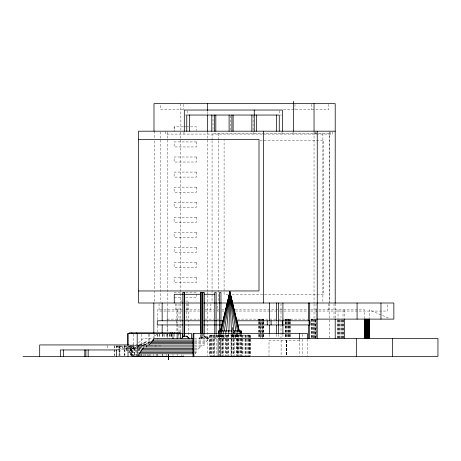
<?xml version="1.0" encoding="UTF-8"?>
<svg xmlns="http://www.w3.org/2000/svg" width="461" height="461" viewBox="0 0 461 461"><rect width="100%" height="100%" fill="white"/><g stroke="black" fill="none" stroke-linecap="round" stroke-linejoin="round"><path stroke-width="0.35" stroke-dasharray="2.31 1.73" d="M168.461 355.293L168.467 354.417M168.536 355.045L168.536 355.65M156.821 334.046L153.876 337.855L153.836 334.306M199.031 338.576L201.25 336.219L201.25 338.576M199.285 338.576L201.497 336.219L201.497 338.576M200.61 338.576L202.823 336.219L202.823 338.576M201.532 338.576L203.745 336.219L203.745 338.576M213.351 338.576L215.564 336.219L215.564 338.576M219.079 337.631L220.404 336.219L220.404 338.576M131.137 356.359L131.137 349.421L136.398 344.707M138.507 342.817L143.244 338.576L153.052 338.576M127.91 347.242L130.884 345.911L137.931 345.911M131.137 349.421L136.531 347.536M137.205 347.3L149.347 343.053M183.115 109.712L160.785 109.712L160.785 104.336M283.429 109.712L328.67 109.712L328.67 104.336M185.017 115.043L186.434 115.043M280.34 115.043L281.694 115.043M183.017 126.856L174.114 126.856L174.114 131.189M183.662 126.856L185.846 126.856M186.503 126.856L196.444 126.856L196.444 130.446M259.923 140.3L323.708 140.3L323.708 294.331L231.255 294.331M174.114 292.666L182.239 292.666M185.789 292.666L196.444 292.666L196.444 297.691L185.789 297.691M228.391 294.331L224.092 294.331L224.092 140.3M174.114 297.691L182.239 297.691M180.821 301.056L182.251 301.056M185.818 301.056L188.67 301.056L188.67 303.09M182.372 309.867L157.495 309.867L157.495 319.911M185.777 309.867L199.498 309.867M205.157 309.867L213.875 309.867M217.356 309.867L218.906 309.867M221.66 309.867L224.651 309.867M235.294 309.867L308.017 309.867M310.651 309.867L364.709 309.867L364.709 318.401M182.268 311.06L159.057 311.06L159.057 303.672M185.414 311.06L199.544 311.06M205.11 311.06L213.743 311.06M218.756 311.06L217.31 311.06L217.31 303.672M221.62 311.06L224.501 311.06M235.271 311.06L269.766 311.06M270.451 311.06L279.112 311.06M279.787 311.06L307.856 311.06M310.662 311.06L387.494 311.06L387.494 303.672M167.118 319.116L182.193 319.116M185.777 319.116L199.411 319.116M204.978 319.116L213.766 319.116M217.183 319.116L218.791 319.116M237.294 319.116L277.637 319.116M278.358 319.116L307.781 319.116M310.547 319.116L316.39 319.116M209.087 338.576L206.874 336.219L200.454 336.219L200.454 334.064M214.768 336.219L218.693 336.219L220.024 337.631M219.615 336.219L223.539 336.219L224.864 337.631M194.421 338.576L217.546 338.576M194.801 340.039L207.83 340.039M299.35 340.276L268.999 340.276L268.999 355.662M194.657 341.244L206.983 341.244L206.983 340.039M150.81 341.463L145.878 341.463L145.878 342.085M150.102 342.085L144.385 342.085L144.385 342.8M194.519 342.488L206.148 342.488L206.148 341.244M150.027 342.8L142.898 342.8L142.898 343.508M148.54 343.508L141.412 343.508L141.412 344.044M194.519 343.687L205.306 343.687L205.306 342.488M145.641 344.044L139.925 344.044L139.925 344.667M145.561 344.667L138.438 344.667L138.438 345.329M127.801 344.932L145.711 344.932M194.686 345.11L204.465 345.11L204.465 343.687M138.358 345.329L146.114 345.329M128.792 345.687L146.143 345.687M138.358 345.911L161.621 345.911M142.616 346.58L116.149 346.58L116.149 345.687M194.686 346.931L201.866 346.931L201.866 345.11M129.316 347.242L137.851 347.242M138.479 347.242L142.08 347.242M128.475 347.957L126.36 347.957L126.36 348.712M129.184 347.957L137.776 347.957M138.346 347.957L142.005 347.957M141.291 348.309L117.924 348.309L117.924 346.58M194.525 348.401L199.123 348.401L199.123 346.931M124.816 348.712L140.461 348.712M117.474 349.421L140.323 349.421M194.525 349.732L198.103 349.732L198.103 348.401M117.267 349.957L119.797 349.957L119.797 355.65M136.612 350.665L126.164 350.665L126.164 348.309M137.159 350.665L139.752 350.665M194.438 351.069L197.262 351.069L197.262 349.732M128.337 352.313L136.514 352.313L136.479 350.665M137.107 352.313L139.107 352.313M194.438 352.446L196.599 352.446L196.599 351.069M136.698 354.359L130.601 354.359L130.601 352.313M388.387 317.992L369.319 309.867L369.319 318.401M208.17 338.576L205.958 336.219L205.958 338.576M206.591 338.576L204.379 336.219L204.379 338.576M168.559 355.754L168.542 354.907M168.444 355.546L168.438 354.33M168.547 355.685L168.542 354.325M344.379 309.867L344.379 318.401M343.238 319.807L343.238 338.576M343.145 319.807L343.145 338.576M343.013 309.867L343.013 318.401M342.875 319.807L342.875 338.576M342.442 319.807L342.442 338.576M341.878 319.807L341.878 338.576M341.226 319.807L341.226 338.576M340.523 319.807L340.523 337.878M339.815 319.807L339.815 338.576M339.163 319.807L339.163 338.576M338.599 319.807L338.599 338.576M338.167 319.807L338.167 338.576M338.028 309.867L338.028 318.401M337.896 319.807L337.896 338.576M337.804 319.807L337.804 338.576M335.164 303.672L335.21 318.413M334.029 303.672L334.018 318.413M332.594 131.765L332.594 134.076L165.551 134.076L165.551 131.765M330.105 131.765L330.105 134.076M329.575 131.904L329.575 302.283M329.575 303.69L329.575 337.878M329.31 303.004L329.31 133.575L212.066 133.575L212.066 140.035M328.739 303.672L328.739 311.06M322.89 133.575L322.89 303.004M316.35 309.867L316.35 337.878M316.056 303.713L316.056 337.861M316.021 131.765L316.021 134.076M316.021 319.116L316.016 338.576M315.053 131.765L315.053 134.076M314.984 319.116L314.996 338.576M314.35 319.116L314.362 338.576M314.039 131.904L314.039 303.286M314.039 304.006L314.039 338.576M313.693 319.116L313.693 338.576M313.071 319.116L313.065 338.576M312.5 319.116L312.495 338.576M312.039 319.116L312.034 338.576M311.711 319.116L311.705 338.576M311.538 319.116L311.538 338.576M311.515 104.336L311.515 109.712M308.501 321.478L308.501 323.553M307.458 339.215L307.458 356.359M302.214 334.139L302.214 337.942M302.214 339.284L302.214 355.65M299.35 339.215L299.35 355.662M294.982 104.336L294.982 109.712M293.092 131.765L293.092 134.076M290.194 319.116L290.194 321.202M290.194 321.893L290.194 333.706M290.194 334.404L290.194 338.576M290.027 319.116L290.021 321.202M290.027 321.893L290.021 333.706M290.021 334.404L290.027 338.576M289.692 319.116L289.698 321.202M289.692 321.893L289.698 333.706M289.698 334.404L289.692 338.576M289.237 319.116L289.231 321.202M289.237 321.893L289.231 333.706M289.237 334.404L289.231 338.576M288.667 319.116L288.667 321.202M288.667 321.893L288.667 333.706M288.667 334.404L288.667 338.576M288.661 319.116L288.661 321.202M288.661 321.893L288.661 333.706M288.661 334.404L288.661 338.576M288.033 319.116L288.027 321.202M288.033 321.893L288.027 333.706M288.027 334.404L288.033 338.576M287.382 319.116L287.37 321.202M287.37 321.893L287.382 333.706M287.382 334.404L287.37 338.576M286.748 319.116L286.736 321.202M286.748 321.893L286.736 333.706M286.748 334.404L286.736 338.576M286.523 340.276L286.494 355.662M286.448 340.276L286.385 355.662M286.304 340.276L286.304 355.662M286.177 319.116L286.172 321.202M286.177 321.893L286.172 333.706M286.172 334.404L286.172 338.576M286.206 340.276L286.206 356.359M285.705 319.116L285.711 321.202M285.711 321.893L285.705 333.706M285.711 334.404L285.705 338.576M285.382 319.116L285.382 321.202M285.382 321.893L285.382 333.706M285.382 334.404L285.382 338.576M285.209 319.116L285.215 321.202M285.209 321.893L285.215 333.706M285.215 334.404L285.209 338.576M282.904 334.265L282.904 337.861M282.017 131.765L282.017 134.076M281.106 340.276L281.106 355.662M280.98 303.713L280.98 323.634M280.98 324.342L280.98 337.861M279.666 110.726L279.666 114.328M278.346 334.265L278.346 337.855M276.416 321.501L276.416 323.634M276.416 334.306L276.416 337.861M269.524 321.478L269.524 323.553M269.524 334.265L269.524 338.576M263.784 319.116L263.784 321.202M263.784 321.893L263.784 333.706M263.784 334.404L263.784 338.576M263.617 319.116L263.611 321.202M263.617 321.893L263.611 333.706M263.611 334.404L263.617 338.576M263.289 319.116L263.283 321.202M263.289 321.893L263.283 333.706M263.289 334.404L263.283 338.576M262.822 319.116L262.828 321.202M262.828 321.893L262.822 333.706M262.828 334.404L262.822 338.576M261.623 319.116L261.618 321.202M261.623 321.893L261.618 333.706M261.618 334.404L261.623 338.576M260.972 319.116L260.961 321.202M260.961 321.893L260.972 333.706M260.961 334.404L260.972 338.576M259.762 319.116L259.768 321.202M259.762 321.893L259.768 333.706M259.768 334.404L259.762 338.576M259.301 319.116L259.301 321.202M259.301 321.893L259.301 333.706M259.301 334.404L259.301 338.576M258.973 319.116L258.973 321.202M258.973 321.893L258.973 333.706M258.973 334.404L258.973 338.576M258.805 319.116L258.805 321.202M258.805 321.893L258.805 333.706M258.805 334.404L258.805 338.576M253.873 131.765L253.873 134.076M253.095 115.746L253.095 130.486M250.432 337.878L250.432 335.107L209.375 335.107L209.375 355.65M250.432 339.284L250.432 355.65M250.265 335.107L250.265 355.65M249.343 335.107L249.343 355.523M249.199 335.107L249.199 337.878M249.199 339.284L249.199 355.65M249.182 335.107L249.182 355.523M248.71 335.107L248.71 355.65M248.174 335.107L248.174 355.523M247.713 335.107L247.713 355.523M246.652 335.107L246.652 355.65M245.874 335.107L245.874 355.65M245.765 335.107L245.765 355.523M245.022 335.107L245.022 355.523M242.964 335.107L242.964 355.65M242.273 335.107L242.273 355.523M241.95 335.107L241.95 355.65M241.23 334.438L241.23 355.523M241.138 334.438L241.138 355.523M240.55 334.438L240.55 355.523M240.279 334.438L240.279 355.523M239.144 334.438L239.144 355.523M238.712 334.438L238.712 355.523M238.389 335.107L238.389 355.65M237.934 335.107L237.934 355.523M237.375 334.404L237.375 337.878M237.288 339.284L237.288 355.65M237.202 334.404L237.202 355.65M237.11 334.438L237.11 355.523M236.879 334.404L236.816 355.523M236.551 334.438L236.551 355.523M236.418 334.404L236.412 337.878M235.219 334.404L235.208 338.576M234.563 334.404L234.586 355.523M233.929 331.626L233.929 355.523M233.917 331.626L233.917 333.706M233.917 334.404L233.917 337.878M233.352 331.626L233.358 333.706M233.352 334.404L233.358 338.576M233.231 335.107L233.231 355.65M233.053 335.107L233.053 355.523M232.897 331.626L232.891 333.706M232.897 334.404L232.891 337.878M232.563 327.454L232.563 330.232M232.563 334.404L232.563 337.878M232.396 327.454L232.396 330.232M232.396 334.404L232.396 337.878M231.958 335.107L231.958 355.65M231.848 335.107L231.848 355.523M231.739 334.438L231.739 355.523M231.036 333.032L231.036 355.523M230.327 115.746L230.327 130.486M228.771 334.438L228.771 355.523M228.068 334.438L228.068 355.523M227.959 335.107L227.959 355.523M227.849 335.107L227.849 355.65M226.754 335.107L226.754 355.523M226.576 335.107L226.576 355.65M225.873 334.438L225.873 355.523M225.222 334.438L225.222 355.523M223.539 336.219L223.539 338.576M223.257 334.438L223.257 355.523M222.991 335.107L222.991 355.523M222.698 334.438L222.698 355.523M222.605 335.107L222.605 355.65M221.868 335.107L221.868 355.523M221.418 335.107L221.418 337.942M221.09 334.438L221.09 337.953M220.963 334.064L220.963 336.219M220.663 334.438L220.663 337.953M219.615 334.064L219.528 355.523M219.257 334.438L219.257 355.523M218.67 334.438L218.693 338.576M218.577 334.438L218.577 337.953M218.485 133.575L218.485 140.035M218.485 140.755L218.485 303.004M218.497 335.107L218.497 337.919M217.857 335.107L217.857 337.942M217.534 335.107L217.534 337.919M216.843 335.107L216.843 355.65M216.117 334.064L216.117 336.219M214.768 334.064L214.78 355.523M214.042 335.107L214.042 355.523M213.933 335.107L213.933 355.65M213.149 335.107L213.149 355.65M213.022 115.043L213.022 130.486M212.066 140.755L212.066 303.004M212.095 335.107L212.095 355.523M211.634 335.107L211.634 355.523M211.098 335.107L211.098 355.65M210.884 303.672L210.884 311.06M210.625 335.107L210.608 355.65M210.464 335.107L210.464 355.523M209.542 335.107L209.542 355.65M207.83 338.576L207.83 355.65M207.583 111.424L207.583 114.247M207.583 131.904L207.583 291.047M207.583 291.767L207.583 294.648M207.583 295.368L207.583 303.286M207.583 304.006L207.583 338.576M206.874 336.219L206.874 338.576L204.626 336.219L204.626 338.576M204.298 334.064L204.298 336.219M203.382 334.064L203.382 336.219M202.949 334.064L202.949 336.219M201.803 334.064L201.803 336.219M200.702 334.064L200.702 336.219M195.758 352.446L195.758 353.783L194.917 353.783L194.917 355.713M188.595 303.672L188.67 323.501M188.67 324.221L188.67 335.7M187.494 303.672L187.494 311.06M187.143 110.726L187.143 114.328M186.307 303.701L186.307 319.116M183.979 131.765L183.979 134.076M183.611 104.336L183.611 109.712M183.075 354.74L183.075 356.14M181.421 354.74L181.421 356.14M180.821 103.662L180.908 130.446M180.821 131.881L180.821 303.09M180.821 303.77L180.821 324.936M180.821 325.656L180.821 332.116M179.006 303.713L179.006 320.078M179.006 325.65L179.006 332.11M179.006 332.83L179.006 337.855M178.534 334.139L178.534 337.942M177.514 309.867L177.514 323.501M177.514 324.221L177.514 332.116M177.151 354.227L177.151 355.65M176.909 303.713L176.909 323.634M176.909 324.342L176.909 332.168M176.402 321.478L176.402 323.553M175.727 303.672L175.727 311.06M174.465 334.139L174.465 337.942M174.195 126.856L174.195 131.189M172.984 354.227L172.984 355.65M171.918 334.219L171.918 337.792M171.578 334.219L171.578 337.792M171.175 334.219L171.175 337.792M170.167 334.219L170.167 337.792M169.371 334.219L169.371 337.792M169.279 334.139L169.279 338.576M167.706 334.219L167.706 337.792M167.401 131.904L167.401 302.283M167.401 303.713L167.401 323.634M167.401 324.342L167.401 332.168M167.401 332.882L167.401 337.861M167.118 309.867L167.118 321.202M167.118 321.893L167.118 331.626M167.118 334.404L167.118 338.576M166.525 334.213L166.525 337.746M166.507 354.359L166.507 355.546M164.237 334.219L164.237 337.792M163.056 334.139L163.056 337.942M162.693 334.219L162.693 337.792M162.693 354.215L162.693 355.644M162.163 334.265L162.163 337.855M162.163 354.227L162.163 355.65M160.422 131.904L160.422 302.283M159.811 334.219L159.811 337.792M159.114 334.139L159.114 337.942M157.495 325.656L157.495 333.551M157.495 334.265L157.495 337.855M157.247 334.139L157.247 339.284M157.247 354.227L157.247 355.65M157.034 354.227L157.034 355.65M156.763 354.359L156.763 355.546M155.553 345.911L155.553 346.58M154.51 131.189L154.51 138.778M154.51 140.905L154.51 289.525M154.51 290.96L154.51 302.295M154.504 334.219L154.504 337.792M153.438 354.227L153.438 355.65M150.453 354.359L150.453 355.546M149.485 334.139L149.485 342.644M149.485 354.279L149.485 356.359M148.396 334.213L148.396 346.234M148.396 354.722L148.396 356.14M147.526 354.227L147.526 355.65M145.301 354.359L145.301 355.69M144.915 354.359L144.915 355.546M143.509 354.336L143.509 355.69M141.7 354.227L141.7 355.685M141.585 334.219L141.585 347.79M141.585 354.215L141.585 355.644M140.922 346.58L140.922 348.309M140.294 354.359L140.294 355.546M139.89 348.309L139.89 350.665M139.89 354.227L139.89 356.359M139.792 345.687L139.792 346.58M139.723 354.359L139.723 355.546M138.865 344.932L138.865 352.803M136.283 354.359L136.283 356.14M135.857 350.665L135.857 352.313M134.635 348.309L134.635 350.665M134.635 352.313L134.635 354.359M134.203 352.313L134.22 356.14M133.99 348.309L133.99 350.665M133.967 354.359L133.967 356.14M133.69 346.58L133.69 348.309M133.592 334.219L133.592 344.932M132.999 346.58L132.999 356.359M132.924 354.359L132.924 356.14M132.837 354.359L132.837 356.14M132.549 350.665L132.549 352.313M132.359 345.687L132.359 346.58M132.1 350.665L132.042 354.359M131.777 352.313L131.777 354.359M131.512 345.687L131.512 356.359M131.27 344.932L131.27 355.65M130.884 345.911L130.884 346.58M130.688 352.313L130.688 354.359M130.549 348.309L130.549 350.665M130.307 344.932L130.307 356.359M130.077 348.309L130.077 350.665M129.846 350.665L129.846 352.313M129.57 350.665L129.57 352.313M129.397 346.58L129.397 347.242M126.913 346.58L126.913 348.309M126.262 348.309L126.262 350.665M126.153 345.687L126.153 346.58M125.392 345.687L125.392 346.58M124.931 345.687L124.931 355.65M124.816 344.932L124.816 355.662M124.153 345.687L124.153 355.65M122.96 346.58L122.96 348.309M122.419 346.58L122.419 348.309M121.329 345.687L121.329 346.58M120.77 345.687L120.77 346.58M119.998 345.687L119.998 355.65M119.727 346.58L119.727 348.309M119.428 345.687L119.428 355.65M119.024 345.646L119.024 355.644M118.004 345.687L118.033 348.309M117.664 345.687L117.664 346.58M116.598 345.687L116.598 349.248M116.264 345.687L116.253 349.248M114.818 345.687L114.818 355.65M114.703 345.687L114.703 355.65M107.407 345.571L107.407 349.421M196.444 141.93L174.114 141.93L174.114 146.95L196.444 146.95L196.444 141.93M196.444 156.999L174.114 156.999L174.114 162.024L196.444 162.024L196.444 156.999M196.444 172.074L174.114 172.074L174.114 177.099L196.444 177.099L196.444 172.074M196.444 187.149L174.114 187.149L174.114 192.174L196.444 192.174L196.444 187.149M196.444 202.223L174.114 202.223L174.114 207.248L196.444 207.248L196.444 202.223M196.444 217.298L174.114 217.298L174.114 222.323L196.444 222.323L196.444 217.298M196.444 232.373L174.114 232.373L174.114 237.398L196.444 237.398L196.444 232.373M196.444 247.442L174.114 247.442L174.114 252.467L196.444 252.467L196.444 247.442M196.444 262.516L174.114 262.516L174.114 267.541L196.444 267.541L196.444 262.516M196.444 277.591L174.114 277.591L174.114 282.616L196.444 282.616L196.444 277.591M315.56 338.576L315.56 319.116L315.555 338.576M262.257 321.202L262.257 319.116L262.251 321.202M262.257 333.706L262.257 321.893L262.251 333.706M262.257 338.576L262.257 334.404L262.251 338.576M260.338 321.202L260.338 319.116L260.327 321.202M260.338 333.706L260.338 321.893L260.327 333.706M260.338 338.576L260.338 334.404L260.327 338.576M235.848 333.706L235.848 331.626L235.842 333.706M235.848 337.878L235.848 334.404L235.842 337.878M202.051 336.219L202.051 334.064L202.033 336.219"/><path stroke-width="0.69" d="M168.547 359.666L168.467 356.053M168.542 356.007L168.519 359.586M168.467 356.445L168.553 356.376M168.524 356.63L168.559 356.14M168.542 356.572L168.507 359.753L168.49 359.436M228.961 331.061L229.901 292.02L239.322 331.102M229.82 294.147L229.901 292.02L239.247 331.102M226.558 331.061L229.901 292.02L238.758 331.102M229.693 294.147L229.901 292.02L233.6 308.766M224.38 331.061L229.901 292.02L237.588 331.102M229.14 296.988L229.359 295.57M229.578 294.147L229.901 292.02L230.949 297.599M222.577 331.102L229.901 292.02L235.888 331.061M228.668 298.302L229.901 292.02L230.402 295.57M221.274 331.102L229.901 292.02L233.79 331.061M225.475 311.561L226.109 308.766M226.426 307.372L229.901 292.02L230.085 294.147M220.56 331.102L229.901 292.02L231.428 331.061M220.819 329.701L229.901 292.02L229.953 294.147M181.386 338.576L183.605 336.219M335.21 131.189L138.554 131.189L138.554 303.004L183.513 303.004M138.554 139.47L259.001 139.47L259.001 290.96L138.554 290.96M183.513 294.285L174.246 294.285L174.246 303.004M184.936 294.285L200.616 294.285M204.177 294.285L214.872 294.285M184.348 303.004L200.99 303.004M203.676 303.004L227.722 303.004M231.848 303.004L393.85 303.004L393.85 319.116L317.243 319.116M183.276 320.787L157.282 320.787L157.282 324.936L183.161 324.936M184.348 320.787L200.812 320.787M203.676 320.787L223.527 320.787M236.464 320.787L309.982 320.787L309.982 324.936L237.317 324.936M184.348 324.936L200.812 324.936M203.676 324.936L222.686 324.936M219.528 330.923L218.577 330.923L218.577 333.735M220.813 330.923L241.23 330.923L241.23 333.735M183.288 333.505L127.801 333.505L127.801 344.932M184.492 333.505L191.54 333.505L191.54 338.576M193.701 338.576L153.438 338.576L153.438 340.708M193.516 340.039L152.516 340.039L152.516 341.244M193.366 341.244L151.588 341.244L151.588 342.488M193.222 342.488L150.661 342.488L150.661 343.687M193.666 343.687L149.733 343.687L149.733 345.11M128.452 344.932L39.692 344.932L39.692 356.359M193.666 345.11L146.552 345.11L146.552 346.931M193.39 346.931L143.198 346.931L143.198 348.401M193.39 348.401L142.27 348.401L142.27 349.732M193.678 349.732L141.348 349.732L141.348 351.069M116.921 349.957L60.316 349.957L60.316 356.359M193.718 351.069L140.421 351.069L140.421 352.446M193.718 352.446L139.493 352.446L139.493 353.783M193.62 353.783L138.565 353.783L138.565 356.359M132.837 356.14L183.466 356.359M210.464 356.226L249.343 356.226M23.05 356.359L437.95 356.359L437.95 338.576L218.122 338.576L218.122 356.359M189.459 338.576L187.241 336.219L182.81 336.219L182.81 292.464L184.665 292.464L184.665 336.219M186.734 336.219L188.947 338.576M168.472 356.174L168.455 356.117M392.507 338.576L392.507 356.359M380.965 303.004L380.965 319.116M369.486 319.116L369.48 338.576M369.313 319.116L369.319 338.576M368.99 319.116L368.99 338.576M368.535 319.116L368.535 338.576M367.97 319.116L367.97 338.576M367.342 319.116L367.342 338.576M366.691 319.116L366.691 338.576M366.063 319.116L366.063 338.576M365.504 319.116L365.504 338.576M365.043 319.116L365.043 338.576M364.709 319.116L364.714 338.576M364.542 319.116L364.547 338.576M357.085 303.004L357.085 319.116M356.324 338.576L356.324 356.359M344.379 319.116L344.379 338.576M335.21 303.286L335.21 103.662L153.986 103.662L153.986 131.189M335.21 319.133L335.21 338.576M317.243 131.189L317.243 338.576M314.039 103.662L314.039 131.189M309.688 303.004L309.688 338.576M308.501 303.004L308.501 320.787M308.501 324.936L308.501 338.576M307.458 338.576L307.458 333.505L193.055 333.505L193.055 356.359M299.35 333.505L299.35 338.921M293.634 101.218L293.634 131.189M282.904 303.004L282.904 333.591M282.558 320.787L282.558 324.936M282.46 320.787L282.46 324.936M282.368 131.189L282.368 110.023L184.302 110.023L184.302 131.189M279.257 131.189L279.257 115.043L186.757 115.043L186.757 131.189M278.346 303.004L278.346 333.551M276.554 115.043L276.554 131.189M276.416 303.004L276.416 320.787M276.416 325.057L276.416 333.591M271.103 320.787L271.103 324.936M269.524 303.004L269.524 320.787M269.524 324.936L269.524 333.551M267.247 320.787L267.247 324.936M263.427 131.189L263.427 303.004M256.662 115.043L256.662 131.189M254.253 110.023L254.253 131.189M251.867 115.043L251.867 131.189M241.138 330.923L241.138 333.735M240.55 330.923L240.55 333.735M239.144 330.923L239.144 333.735M237.11 330.923L237.11 333.735M234.586 330.923L234.586 333.735M233.122 115.043L233.122 131.189M231.895 115.043L231.895 131.189M231.739 330.923L231.739 333.735M229.1 115.043L229.1 131.189M228.771 330.923L228.771 333.735M225.873 330.923L225.873 333.735M223.257 330.923L223.257 333.735M221.09 330.923L221.09 333.735M220.963 333.349L220.963 292.464L219.615 292.464L219.528 333.735M220.756 338.576L220.756 356.359M218.67 330.923L218.67 333.735M216.117 333.349L216.117 292.464L214.768 292.464L214.768 333.349M215.817 115.043L215.817 131.189M214.596 115.043L214.596 131.189M211.795 115.043L211.795 131.189M207.583 103.662L207.583 110.721M207.583 114.956L207.583 131.189M204.298 333.349L204.298 292.464L200.454 292.464L200.454 333.349M202.949 292.464L202.949 333.349M200.702 292.464L200.702 333.349M193.845 333.505L193.845 356.359M189.598 115.043L189.598 131.189M184.158 292.464L184.158 336.219M182.602 333.505L182.602 337.942M180.706 333.505L180.706 332.83L129.311 332.83L129.311 333.505M180.482 333.505L180.482 338.576M179.865 332.83L179.865 333.505M177.825 332.83L177.825 333.505M177.151 333.505L177.151 338.576M174.61 332.83L174.61 333.505M172.984 333.505L172.984 338.576M172.437 332.83L172.437 333.505M171.867 332.836L171.867 333.505M170.616 332.836L170.616 333.505M162.163 303.004L162.163 320.787M162.163 324.936L162.163 332.83M153.836 303.004L153.836 332.882M137.205 333.505L137.205 356.359M136.577 332.836L136.577 333.505M131.834 332.836L131.834 333.505M128.02 333.505L128.02 356.359M116.633 349.957L116.633 356.359M88.16 349.957L88.16 356.359M85.89 349.957L85.89 356.359M84.807 349.957L84.807 356.359M63.48 349.957L63.48 356.359M202.051 333.349L202.051 292.464L202.033 333.349"/></g></svg>
